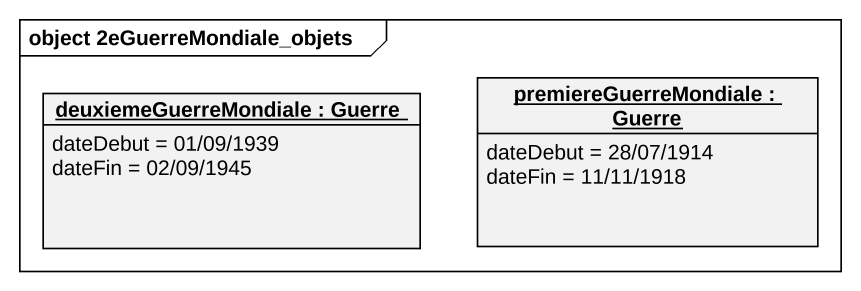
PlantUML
@startuml
mainframe object 2eGuerreMondiale_objets
hide circle
hide empty members
object "deuxiemeGuerreMondiale : Guerre" as deuxiemeGuerreMondiale {
  dateDebut = 01/09/1939
  dateFin = 02/09/1945
}
object "premiereGuerreMondiale : Guerre" as premiereGuerreMondiale {
  dateDebut = 28/07/1914
  dateFin = 11/11/1918
}
@enduml
